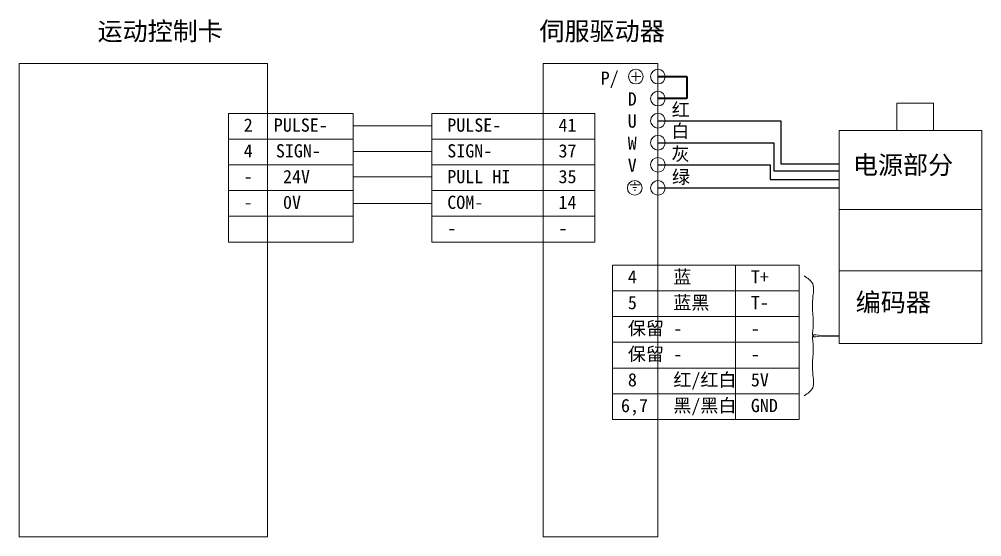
# Model space of a CAD drawing. Extents: x -1417 to 656, y -652 to 1340.
# Drawn here: x -173.6 to -42.7, y 549.5 to 619.9 of the extents above; entities that cross this region are included whole.
import ezdxf

# ---------------------------------------------------------------- set-up
doc = ezdxf.new("R2010")
doc.units = 0
doc.header["$LTSCALE"] = 4
doc.layers.get('0').update_dxf_attribs({"linetype": 'CONTINUOUS'})
doc.layers.add('calbe', color=7, linetype='CONTINUOUS', lineweight=35)
doc.layers.add('line', color=7, linetype='CONTINUOUS', lineweight=15)
doc.styles.get("Standard").update_dxf_attribs({"font": ''})
doc.styles.get('Standard').set_extended_font_data('SimSun')

msp = doc.modelspace()

# ---------------------------------------------------------------- linework, layer by layer
for p, q in [((-86.73, 606.09), (-70, 606.09)), ((-70, 606.09), (-70, 600.22)), ((-86.73, 603.09), (-70.94, 603.09)), ((-70.94, 603.09), (-70.94, 599.28)), ((-86.73, 600.09), (-71.45, 600.09)), ((-71.45, 600.09), (-71.45, 598.08)), ((-70, 600.22), (-62.06, 600.22)), ((-70.94, 599.28), (-62.06, 599.28)), ((-71.45, 598.08), (-62.06, 598.08)), ((-86.73, 596.95), (-62.06, 596.95)), ((-64.5, 576.83), (-62.06, 576.83))]:
    msp.add_line(p, q)
at = {"layer": 'calbe'}
for p, q in [((-86.73, 612.09), (-82.81, 612.09)), ((-82.81, 612.09), (-82.81, 609.09)), ((-82.81, 609.09), (-86.73, 609.09))]:
    msp.add_line(p, q, dxfattribs=at)
at = {"layer": 'line'}
for p, q in [((-90.33, 612.09), (-89.07, 612.09)), ((-89.73, 612.73), (-89.73, 611.45)), ((-128.18, 605.38), (-117.47, 605.38)), ((-128.18, 603.59), (-145.16, 603.59)), ((-117.47, 603.59), (-95.29, 603.59)), ((-117.47, 603.59), (-95.29, 603.59)), ((-128.18, 601.88), (-117.47, 601.88)), ((-128.18, 600.09), (-145.16, 600.09)), ((-117.47, 600.09), (-95.29, 600.09)), ((-117.47, 598.45), (-128.18, 598.45)), ((-90.51, 597.37), (-89.2, 597.37)), ((-89.88, 597.77), (-89.88, 597.35)), ((-128.18, 596.59), (-145.16, 596.59)), ((-117.47, 596.59), (-95.29, 596.59)), ((-90.15, 597.01), (-89.62, 597.01)), ((-89.95, 596.64), (-89.76, 596.64)), ((-128.18, 594.83), (-117.47, 594.83)), ((-62.06, 594), (-42.67, 594)), ((-128.18, 593.09), (-145.16, 593.09)), ((-117.47, 593.09), (-95.29, 593.09)), ((-117.47, 589.59), (-95.29, 589.59)), ((-76.17, 586.45), (-76.17, 565.45)), ((-62.06, 585.67), (-42.67, 585.67)), ((-92.91, 582.95), (-67.5, 582.95)), ((-92.91, 582.95), (-67.5, 582.95)), ((-92.91, 579.45), (-67.5, 579.45)), ((-92.91, 575.95), (-67.5, 575.95)), ((-92.91, 572.45), (-67.5, 572.45)), ((-92.91, 568.95), (-67.5, 568.95)), ((-92.91, 565.45), (-67.5, 565.45)), ((-139.82, 549.5), (-173.61, 549.5)), ((-92.16, 549.5), (-102.34, 549.5)), ((-86.73, 549.5), (-94.38, 549.5))]:
    msp.add_line(p, q, dxfattribs=at)
for points in [[(-173.61, 549.5), (-173.61, 613.86), (-139.82, 613.86), (-139.82, 549.5)], [(-102.34, 549.5), (-102.34, 613.86), (-92.16, 613.86)], [(-94.38, 613.86), (-86.73, 613.86), (-86.73, 549.5)], [(-117.47, 589.59), (-117.47, 607.09), (-95.29, 607.09), (-95.29, 589.59)], [(-92.91, 565.45), (-92.91, 586.45), (-67.5, 586.45), (-67.5, 565.45)]]:
    msp.add_lwpolyline(points, dxfattribs=at)
for points in [[(-54.23, 604.76), (-49.25, 604.76), (-49.25, 608.49), (-54.23, 608.49)], [(-145.16, 607.09), (-128.18, 607.09), (-128.18, 589.59), (-145.16, 589.59)], [(-62.06, 604.76), (-42.67, 604.76), (-42.67, 575.79), (-62.06, 575.79)]]:
    msp.add_lwpolyline(points, close=True, dxfattribs=at)
for centre in [(-89.73, 612.09), (-86.73, 612.09), (-86.73, 609.09), (-86.73, 606.09), (-86.73, 603.09), (-86.73, 600.09), (-89.88, 596.95), (-86.73, 596.95)]:
    msp.add_circle(centre, 1, dxfattribs=at)
for points in [[(-66.83, 584.98), (-65.67, 583.89), (-65.67, 581.95), (-65.67, 577.45), (-65.67, 576.83), (-64.5, 576.83)], [(-66.83, 568.68), (-65.67, 569.77), (-65.67, 571.71), (-65.67, 576.21), (-65.67, 576.83), (-64.5, 576.83)]]:
    msp.add_spline(points, degree=3, dxfattribs=at)

# ---------------------------------------------------------------- texts
at = {"layer": 'line', "attachment_point": 1}
for s, insert, char_height, width in [('运动控制卡', (-162.96, 619.52), 2.5, 31.4057), ('伺服驱动器', (-102.84, 619.52), 2.5, 31.4057), ('P/', (-94.51, 612.78), 1.8, 11.8156), ('D\\PU\\PW\\PV', (-90.83, 609.94), 1.8, 2.321), ('红', (-84.85, 608.48), 1.8, 6.1811), ('2', (-143.07, 606.39), 1.8, 6.1811), ('PULSE-', (-138.98, 606.39), 1.8, 13.167), ('PULSE-', (-115.38, 606.39), 1.8, 13.167), ('41', (-100.25, 606.39), 1.8, 6.1811), ('白', (-84.9, 605.58), 1.8, 6.1811), ('4', (-143.07, 602.89), 1.8, 6.1811), ('SIGN-', (-138.7, 602.89), 1.8, 6.1811), ('SIGN-', (-115.38, 602.89), 1.8, 6.1811), ('37', (-100.25, 602.89), 1.8, 6.1811), ('灰', (-84.88, 602.46), 1.8, 6.1811), ('电源部分', (-60.2, 601.32), 2.5, 31.4057), ('24V', (-137.73, 599.39), 1.8, 16.3134), ('PULL HI', (-115.38, 599.39), 1.8, 16.3134), ('35', (-100.25, 599.39), 1.8, 6.1811), ('绿', (-84.82, 599.34), 1.8, 6.1811), ('-', (-143.07, 599.39), 1.8, 6.1811), ('0V', (-137.73, 595.89), 1.8, 16.3134), ('COM-', (-115.38, 595.89), 1.8, 6.1811), ('14', (-100.25, 595.89), 1.8, 6.1811), ('-', (-143.07, 595.89), 1.8, 6.1811), ('-', (-115.38, 592.39), 1.8, 6.1811), ('-', (-100.25, 592.39), 1.8, 6.1811), ('4', (-90.81, 585.75), 1.8, 6.1811), ('蓝', (-84.63, 585.75), 1.8, 6.1811), ('T+', (-74.08, 585.75), 1.8, 6.1811), ('编码器', (-59.82, 582.64), 2.5, 31.4057), ('5', (-90.81, 582.25), 1.8, 6.1811), ('蓝黑', (-84.63, 582.25), 1.8, 6.1811), ('T-', (-74.08, 582.25), 1.8, 6.1811), ('保留', (-90.81, 578.75), 1.8, 6.1811), ('-', (-84.63, 578.75), 1.8, 6.1811), ('-', (-74.08, 578.75), 1.8, 6.1811), ('保留', (-90.81, 575.25), 1.8, 6.1811), ('-', (-84.63, 575.25), 1.8, 6.1811), ('-', (-74.08, 575.25), 1.8, 6.1811), ('8', (-90.81, 571.75), 1.8, 6.1811), ('红/红白', (-84.63, 571.75), 1.8, 8.475), ('5V', (-74.08, 571.75), 1.8, 6.1811), ('黑/黑白', (-84.63, 568.25), 1.8, 8.5354), ('GND', (-74.08, 568.25), 1.8, 6.1811), ('6,7', (-91.75, 568.25), 1.8, 6.1811)]:
    msp.add_mtext(s, dxfattribs=dict(at, insert=insert, char_height=char_height, width=width))

doc.saveas('drawing.dxf')
